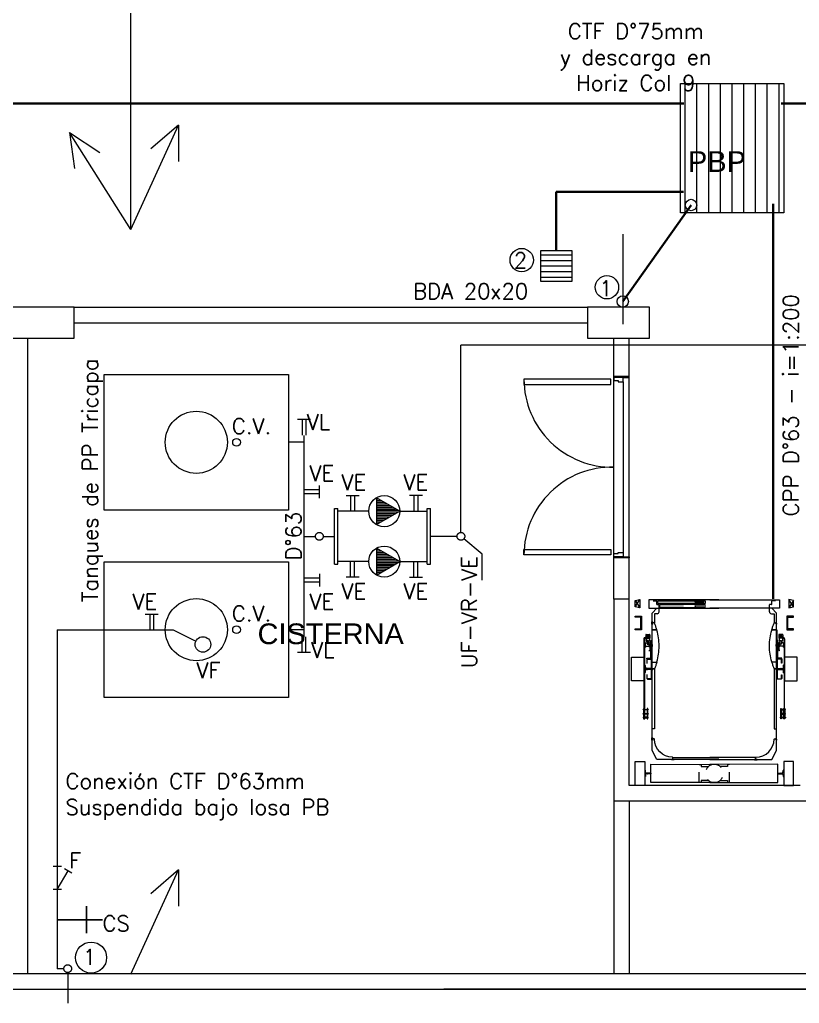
# Model space of a CAD drawing. Header units: millimetres. Extents: x 539 to 842, y -453 to -96.
# Drawn here: x 806.22 to 813.75, y -453.09 to -443.59 of the extents above; entities that cross this region are included whole.
import ezdxf
from ezdxf.enums import TextEntityAlignment as Align

# ---------------------------------------------------------------- set-up
doc = ezdxf.new("R2010")
doc.units = ezdxf.units.MM
doc.header["$LTSCALE"] = 0.1
for name, pattern in [('ACAD_ISO02W100', [15, 12, -3]), ('CENTER', [2.25, 1, -0.1, 0.05, -0.1, 1]), ('CONTINUA', [0]), ('DASHED', [0.7, 0.5, -0.2]), ('HIDDEN', [0.375, 0.25, -0.125]), ('HIDDEN2', [0.1875, 0.125, -0.0625])]:
    doc.linetypes.add(name, pattern=pattern)
doc.layers.get('0').update_dxf_attribs({"lineweight": 5})
for name, color, linetype, lineweight in [('00-Agua Fria', 5, 'ACAD_ISO02W100', 20), ('00-Texto AF', 7, 'Continuous', 18), ('A-AREA-IDEN', 2, 'Continuous', 5), ('A-COLS', 7, 'Continuous', 5), ('A-DETL-GENF', 7, 'Continuous', 5), ('A-DOOR', 7, 'Continuous', 5), ('A-WALL', 7, 'Continuous', 5), ('Agua Fria Directa - Texto', 7, 'Continuous', 18), ('C-TOPO', 7, 'Continuous', 5), ('Texto Diámetros', 7, 'Continuous', 25), ('Ventilaciones - Agua', 70, 'Continuous', 30)]:
    doc.layers.add(name, color=color, linetype=linetype, lineweight=lineweight)
doc.layers.add('00-Pluvial', color=40, linetype='Continuous')
doc.layers.add('Textos', color=7, linetype='Continuous')
doc.styles.add('Arial', font='arial.ttf', dxfattribs={"height": 0.245883})
doc.styles.add('Arial_2', font='arial.ttf', dxfattribs={"height": 0.2})
doc.styles.add('Romans', font='romans.shx')

# ---------------------------------------------------------------- blocks, each defined once
blk = doc.blocks.new('g')
blk.add_lwpolyline([(0.6, 0.2), (0.1, 0.2, -0.198945), (0, 0.3, -0.198878), (-0.1, 0.4), (-0.1, 1.2, 0.414208), (-0.3, 1.5, 0.414219), (-0.5, 1.2, -0.000005), (-0.5, -1.3, 0.000002), (-0.5, -1.3, 0.999999), (-0.1, -1.3), (-0.1, -0.4, -0.198907), (0, -0.3, -0.198919), (0.1, -0.2), (0.6, -0.2)], format="xyb")
blk = doc.blocks.new('N_P_COL_200')
for points in [[(0, 23.7), (0, 22.8, 0.414214), (0.3, 22.5)], [(0, 21.3), (0, 22.2, -0.414214), (0.3, 22.5), (2.2, 22.5, -0.417709), (2.5, 22.2, 0.405583), (22.2, 2.5, -0.40989), (22.5, 2.2), (22.5, 0.3, -0.414213), (22.2, 0), (21.3, 0)], [(22.5, 0.3), (22.5, 0.3, 0.414213), (22.8, 0), (23.7, 0)]]:
    blk.add_lwpolyline(points, format="xyb")
blk.add_blockref('g', (0.3, 22.5))
at = {"rotation": 90}
blk.add_blockref('g', (22.5, 0.3), dxfattribs=at)
blk = doc.blocks.new('N_P_CANTO_RETO')
for points in [[(-2.8, 2.5, 0.382405), (-2.5, 2.8), (-2.5, 12.2, -0.382405), (-2.2, 12.5), (-0.3, 12.5, -0.414213), (0, 12.2), (0, 11.3)], [(-0.3, 12.5, 0.414213), (0, 12.8), (0, 13.7)]]:
    blk.add_lwpolyline(points, format="xyb")
at = {"xscale": -1}
blk.add_blockref('g', (-0.3, 12.5), dxfattribs=at)
blk = doc.blocks.new('subsuelot3y4')
at = {"color": 8, "lineweight": 5}
for p, q in [((806.7447, -446.3641), (811.7055, -446.3641)), ((806.7447, -446.5141), (811.7055, -446.5141)), ((806.2947, -446.6641), (806.2947, -452.803)), ((811.9587, -449.1834), (811.9587, -446.6641)), ((812.1087, -449.1834), (812.1087, -446.6641)), ((811.9587, -451.1334), (811.9587, -452.803)), ((812.1087, -451.1334), (812.1087, -452.803))]:
    blk.add_line(p, q, dxfattribs=at)
at = {"color": 8, "linetype": 'HIDDEN'}
for p, q in [((812.1655, -449.2589), (812.2099, -449.1878)), ((812.1655, -449.1967), (812.2099, -449.2678)), ((813.6944, -449.2589), (813.6499, -449.1878)), ((813.6944, -449.1967), (813.6499, -449.2678))]:
    blk.add_line(p, q, dxfattribs=at)
at = {"color": 8, "linetype": 'Continuous'}
for p, q in [((812.9744, -449.1923), (812.2988, -449.1923)), ((812.2988, -449.1923), (812.2988, -449.2723)), ((812.3833, -449.2012), (812.841, -449.2012)), ((812.3833, -449.2278), (812.3833, -449.2012)), ((812.841, -449.2278), (812.3833, -449.2278)), ((812.4038, -449.2634), (812.4038, -449.2367)), ((812.4038, -449.2367), (812.6327, -449.2367)), ((812.841, -449.2367), (812.6327, -449.2367)), ((812.7428, -449.2146), (812.7516, -449.2085)), ((812.8299, -449.2146), (812.7428, -449.2146)), ((812.7428, -449.2146), (812.7523, -449.2211)), ((812.7428, -449.2511), (812.7516, -449.245)), ((812.8299, -449.2511), (812.7428, -449.2511)), ((812.7428, -449.2511), (812.7523, -449.2577)), ((812.841, -449.2012), (812.841, -449.2278)), ((812.841, -449.2634), (812.841, -449.2367)), ((812.8855, -449.1923), (813.561, -449.1923)), ((813.561, -449.1923), (813.561, -449.2723)), ((812.2988, -449.2723), (812.9744, -449.2723)), ((812.3299, -449.3202), (812.3744, -449.2723)), ((812.3299, -450.6456), (812.3299, -449.3202)), ((812.3788, -449.3256), (812.3548, -449.3256)), ((812.3744, -449.2723), (812.9744, -449.2723)), ((812.6327, -449.2634), (812.4038, -449.2634)), ((812.6327, -449.2634), (812.841, -449.2634)), ((813.4855, -449.2723), (812.8855, -449.2723)), ((813.561, -449.2723), (812.8855, -449.2723)), ((813.481, -449.3256), (813.505, -449.3256)), ((813.5299, -449.3193), (813.4855, -449.2723)), ((813.5299, -450.6456), (813.5299, -449.3193)), ((812.2679, -449.528), (812.2679, -449.5536)), ((812.2679, -449.5407), (812.2689, -449.5407)), ((812.2689, -449.528), (812.2689, -449.5536)), ((812.2703, -449.5256), (812.3049, -449.5256)), ((812.2703, -449.5266), (812.3049, -449.5266)), ((812.2773, -449.5369), (812.2812, -449.5369)), ((812.2773, -449.5369), (812.2773, -449.5446)), ((812.2812, -449.5348), (812.2812, -449.5369)), ((812.2812, -449.5348), (812.294, -449.5348)), ((812.294, -449.5348), (812.294, -449.5369)), ((812.294, -449.5369), (812.298, -449.5369)), ((812.298, -449.5369), (812.298, -449.5446)), ((812.3063, -449.528), (812.3063, -449.5536)), ((812.3063, -449.5407), (812.3073, -449.5407)), ((812.3073, -449.528), (812.3073, -449.5536)), ((813.5525, -449.528), (813.5525, -449.5536)), ((813.5536, -449.5407), (813.5525, -449.5407)), ((813.5536, -449.528), (813.5536, -449.5536)), ((813.5896, -449.5256), (813.5549, -449.5256)), ((813.5896, -449.5266), (813.5549, -449.5266)), ((813.5619, -449.5369), (813.5619, -449.5446)), ((813.5658, -449.5369), (813.5619, -449.5369)), ((813.5658, -449.5348), (813.5658, -449.5369)), ((813.5786, -449.5348), (813.5658, -449.5348)), ((813.5786, -449.5348), (813.5786, -449.5369)), ((813.5826, -449.5369), (813.5786, -449.5369)), ((813.5826, -449.5369), (813.5826, -449.5446)), ((813.5909, -449.528), (813.5909, -449.5536)), ((813.592, -449.5407), (813.5909, -449.5407)), ((813.592, -449.528), (813.592, -449.5536)), ((812.2503, -449.5672), (812.2503, -449.9385)), ((812.256, -449.5672), (812.256, -449.9385)), ((812.2616, -449.556), (812.3074, -449.556)), ((812.2616, -449.5616), (812.3074, -449.5616)), ((812.263, -449.6087), (812.263, -449.6478)), ((812.2657, -449.606), (812.2821, -449.606)), ((812.2657, -449.6372), (812.3048, -449.6372)), ((812.2657, -449.6385), (812.3048, -449.6385)), ((812.2689, -449.5534), (812.2703, -449.5547)), ((812.2703, -449.5547), (812.3049, -449.5547)), ((812.2703, -449.5549), (812.3049, -449.5549)), ((812.2721, -449.5616), (812.2721, -449.5911)), ((812.2721, -449.5911), (812.2821, -449.5911)), ((812.2773, -449.5446), (812.2812, -449.5446)), ((812.2812, -449.5446), (812.2812, -449.5468)), ((812.2812, -449.5468), (812.294, -449.5468)), ((812.2821, -449.5844), (812.2821, -449.6182)), ((812.2932, -449.5844), (812.2821, -449.5844)), ((812.2821, -449.6182), (812.2932, -449.6182)), ((812.2932, -449.6182), (812.2932, -449.5844)), ((812.2932, -449.5911), (812.3032, -449.5911)), ((812.2932, -449.606), (812.3048, -449.606)), ((812.294, -449.5446), (812.294, -449.5468)), ((812.294, -449.5446), (812.298, -449.5446)), ((812.2968, -449.6385), (812.2968, -449.6407)), ((812.3032, -449.5616), (812.3032, -449.5911)), ((812.3039, -449.6385), (812.3039, -449.6416)), ((812.3063, -449.5534), (812.3049, -449.5547)), ((812.3074, -449.556), (812.3074, -449.5616)), ((812.3074, -449.6084), (812.3074, -449.6789)), ((812.3074, -449.6084), (812.3161, -449.6084)), ((812.3161, -449.7499), (812.3161, -449.5852)), ((812.3161, -449.5852), (812.3217, -449.5852)), ((812.3217, -449.5852), (812.3217, -449.7505)), ((812.3217, -449.6216), (812.324, -449.6216)), ((812.324, -449.6403), (812.324, -449.6216)), ((812.3244, -449.6212), (812.3324, -449.6212)), ((812.3245, -449.6363), (812.3323, -449.6363)), ((812.3248, -449.6256), (812.3321, -449.6256)), ((812.3329, -449.6384), (812.3329, -449.6231)), ((813.527, -449.6384), (813.527, -449.6231)), ((813.5354, -449.6212), (813.5274, -449.6212)), ((813.5354, -449.6363), (813.5275, -449.6363)), ((813.5351, -449.6256), (813.5278, -449.6256)), ((813.5381, -449.6216), (813.5359, -449.6216)), ((813.5359, -449.6403), (813.5359, -449.6216)), ((813.5437, -449.5852), (813.5381, -449.5852)), ((813.5381, -449.5852), (813.5381, -449.7505)), ((813.5437, -449.7499), (813.5437, -449.5852)), ((813.5524, -449.6084), (813.5437, -449.6084)), ((813.5982, -449.556), (813.5524, -449.556)), ((813.5524, -449.556), (813.5524, -449.5616)), ((813.5982, -449.5616), (813.5524, -449.5616)), ((813.5524, -449.6084), (813.5524, -449.6789)), ((813.5536, -449.5534), (813.5549, -449.5547)), ((813.5896, -449.5547), (813.5549, -449.5547)), ((813.5896, -449.5549), (813.5549, -449.5549)), ((813.5667, -449.606), (813.5551, -449.606)), ((813.5942, -449.6372), (813.5551, -449.6372)), ((813.5942, -449.6385), (813.5551, -449.6385)), ((813.556, -449.6385), (813.556, -449.6416)), ((813.5567, -449.5616), (813.5567, -449.5911)), ((813.5667, -449.5911), (813.5567, -449.5911)), ((813.5658, -449.5446), (813.5619, -449.5446)), ((813.5631, -449.6385), (813.5631, -449.6407)), ((813.5658, -449.5446), (813.5658, -449.5468)), ((813.5786, -449.5468), (813.5658, -449.5468)), ((813.5667, -449.6182), (813.5667, -449.5844)), ((813.5667, -449.5844), (813.5778, -449.5844)), ((813.5778, -449.6182), (813.5667, -449.6182)), ((813.5778, -449.5844), (813.5778, -449.6182)), ((813.5878, -449.5911), (813.5778, -449.5911)), ((813.5942, -449.606), (813.5778, -449.606)), ((813.5786, -449.5446), (813.5786, -449.5468)), ((813.5826, -449.5446), (813.5786, -449.5446)), ((813.5878, -449.5616), (813.5878, -449.5911)), ((813.5909, -449.5534), (813.5896, -449.5547)), ((813.5969, -449.6087), (813.5969, -449.6478)), ((813.6039, -449.5672), (813.6039, -449.9385)), ((813.6095, -449.5672), (813.6095, -449.9385)), ((812.263, -449.6478), (812.2643, -449.6478)), ((812.2643, -449.6398), (812.2643, -449.6478)), ((812.2968, -449.6407), (812.3039, -449.6407)), ((812.2981, -449.6803), (812.3048, -449.6803)), ((812.2981, -449.6803), (812.2981, -449.6816)), ((812.2981, -449.6816), (812.3048, -449.6816)), ((812.3039, -449.6416), (812.3061, -449.6416)), ((812.3061, -449.6398), (812.3061, -449.6789)), ((812.3074, -449.6535), (812.3161, -449.6535)), ((812.3217, -449.6403), (812.324, -449.6403)), ((812.3246, -449.6407), (812.3322, -449.6407)), ((813.5352, -449.6407), (813.5277, -449.6407)), ((813.5381, -449.6403), (813.5359, -449.6403)), ((813.5524, -449.6535), (813.5437, -449.6535)), ((813.5537, -449.6398), (813.5537, -449.6789)), ((813.556, -449.6416), (813.5537, -449.6416)), ((813.5617, -449.6803), (813.5551, -449.6803)), ((813.5617, -449.6816), (813.5551, -449.6816)), ((813.5631, -449.6407), (813.556, -449.6407)), ((813.5617, -449.6803), (813.5617, -449.6816)), ((813.5955, -449.6398), (813.5955, -449.6478)), ((813.5969, -449.6478), (813.5955, -449.6478)), ((812.1299, -449.9745), (812.1299, -449.7434)), ((812.1299, -449.7434), (812.2503, -449.7434)), ((812.2503, -449.7434), (812.2503, -449.9745)), ((812.2773, -449.7555), (812.3105, -449.7555)), ((812.2773, -449.7612), (812.2773, -449.7555)), ((812.3111, -449.7612), (812.2773, -449.7612)), ((813.5488, -449.7612), (813.5825, -449.7612)), ((813.5825, -449.7555), (813.5494, -449.7555)), ((813.5825, -449.7612), (813.5825, -449.7555)), ((813.7299, -449.7434), (813.6095, -449.7434)), ((813.6095, -449.7434), (813.6095, -449.9745)), ((813.7299, -449.9745), (813.7299, -449.7434)), ((812.3299, -449.8589), (812.3521, -449.8589)), ((812.3521, -449.8589), (812.3521, -450.4367)), ((813.5299, -449.8589), (813.5077, -449.8589)), ((813.5077, -449.8589), (813.5077, -450.4367)), ((812.2503, -449.9745), (812.1299, -449.9745)), ((812.2503, -449.9385), (812.256, -449.9385)), ((813.6095, -449.9385), (813.6039, -449.9385)), ((813.6095, -449.9745), (813.7299, -449.9745)), ((812.3521, -450.4367), (812.3299, -450.4367)), ((813.5077, -450.4367), (813.5299, -450.4367)), ((812.3744, -450.7345), (812.3299, -450.6456)), ((813.4855, -450.7345), (813.5299, -450.6456)), ((812.1655, -450.9834), (812.1655, -450.7523)), ((812.1655, -450.7523), (812.2588, -450.7523)), ((812.2588, -450.7523), (812.2588, -450.9834)), ((812.9744, -450.7345), (812.3744, -450.7345)), ((812.5299, -450.7345), (812.5299, -450.7123)), ((812.5299, -450.7123), (812.9744, -450.7123)), ((813.3299, -450.7123), (812.8855, -450.7123)), ((812.8855, -450.7345), (813.4855, -450.7345)), ((813.3299, -450.7345), (813.3299, -450.7123)), ((813.6944, -450.7523), (813.601, -450.7523)), ((813.601, -450.7523), (813.601, -450.9834)), ((813.6944, -450.9834), (813.6944, -450.7523)), ((812.3166, -450.9558), (812.3166, -450.7798)), ((812.3166, -450.7798), (812.9744, -450.7804)), ((813.5433, -450.7798), (812.8855, -450.7804)), ((813.5433, -450.9558), (813.5433, -450.7798)), ((812.9744, -450.9558), (812.3166, -450.9558)), ((812.8855, -450.9558), (813.5433, -450.9558)), ((812.2588, -450.9834), (812.1655, -450.9834)), ((813.601, -450.9834), (813.6944, -450.9834))]:
    blk.add_line(p, q, dxfattribs=at)
at = {"color": 8}
for p, q in [((812.3388, -449.2012), (812.3717, -449.2012)), ((812.3744, -449.2354), (812.3744, -449.2038)), ((812.3757, -449.2367), (812.3939, -449.2367)), ((812.3966, -449.3078), (812.3966, -449.2394)), ((813.4633, -449.3078), (813.4633, -449.2394)), ((813.4841, -449.2367), (813.4659, -449.2367)), ((813.4855, -449.2354), (813.4855, -449.2038)), ((813.521, -449.2012), (813.4881, -449.2012)), ((812.1655, -449.3478), (812.2277, -449.3478)), ((812.1655, -449.3567), (812.1655, -449.3478)), ((812.2277, -449.3478), (812.2277, -449.4812)), ((813.6944, -449.3478), (813.6321, -449.3478)), ((813.6321, -449.3478), (813.6321, -449.4812)), ((813.6944, -449.3567), (813.6944, -449.3478)), ((812.2188, -449.3567), (812.1655, -449.3567)), ((812.2188, -449.4723), (812.2188, -449.3567)), ((813.641, -449.4723), (813.641, -449.3567)), ((813.641, -449.3567), (813.6944, -449.3567)), ((812.1655, -449.4812), (812.1655, -449.4723)), ((812.1655, -449.4723), (812.2188, -449.4723)), ((812.2277, -449.4812), (812.1655, -449.4812)), ((813.6321, -449.4812), (813.6944, -449.4812)), ((813.6944, -449.4723), (813.641, -449.4723)), ((813.6944, -449.4812), (813.6944, -449.4723)), ((812.256, -449.8956), (812.256, -449.8223)), ((812.256, -449.8223), (812.2604, -449.8223)), ((812.2632, -449.8248), (812.266, -449.8532)), ((813.5966, -449.8248), (813.5939, -449.8532)), ((813.6039, -449.8223), (813.5994, -449.8223)), ((813.6039, -449.8956), (813.6039, -449.8223)), ((812.256, -449.8956), (812.2604, -449.8956)), ((812.266, -449.8647), (812.2632, -449.893)), ((812.2828, -449.8556), (812.2686, -449.8556)), ((812.2828, -449.8623), (812.2686, -449.8623)), ((812.2828, -449.8556), (812.2857, -449.8549)), ((812.2828, -449.8556), (812.2857, -449.8549)), ((812.2828, -449.8623), (812.2857, -449.8629)), ((812.2828, -449.8623), (812.2857, -449.8629)), ((812.3157, -449.8549), (812.2857, -449.8549)), ((812.3157, -449.8629), (812.2857, -449.8629)), ((812.3166, -449.8558), (812.3157, -449.8549)), ((812.3166, -449.862), (812.3157, -449.8629)), ((812.3166, -449.8558), (812.3166, -449.862)), ((813.5433, -449.8558), (813.5441, -449.8549)), ((813.5433, -449.8558), (813.5433, -449.862)), ((813.5433, -449.862), (813.5441, -449.8629)), ((813.5441, -449.8549), (813.5742, -449.8549)), ((813.5441, -449.8629), (813.5742, -449.8629)), ((813.577, -449.8556), (813.5742, -449.8549)), ((813.577, -449.8556), (813.5742, -449.8549)), ((813.577, -449.8623), (813.5742, -449.8629)), ((813.577, -449.8623), (813.5742, -449.8629)), ((813.577, -449.8556), (813.5912, -449.8556)), ((813.577, -449.8623), (813.5912, -449.8623)), ((813.5939, -449.8647), (813.5966, -449.893)), ((813.6039, -449.8956), (813.5994, -449.8956)), ((812.2588, -450.8367), (812.2588, -450.8989)), ((812.2614, -450.8367), (812.2588, -450.8367)), ((812.2668, -450.8619), (812.2642, -450.8393)), ((812.2668, -450.8737), (812.2642, -450.8964)), ((812.2828, -450.8645), (812.2696, -450.8645)), ((812.2828, -450.8712), (812.2696, -450.8712)), ((812.2828, -450.8645), (812.2857, -450.8638)), ((812.2828, -450.8712), (812.2857, -450.8718)), ((812.3157, -450.8638), (812.2857, -450.8638)), ((812.3157, -450.8718), (812.2857, -450.8718)), ((812.3166, -450.8647), (812.3157, -450.8638)), ((812.3166, -450.8709), (812.3157, -450.8718)), ((812.3166, -450.8647), (812.3166, -450.8709)), ((813.5433, -450.8647), (813.5441, -450.8638)), ((813.5433, -450.8647), (813.5433, -450.8709)), ((813.5433, -450.8709), (813.5441, -450.8718)), ((813.5441, -450.8638), (813.5742, -450.8638)), ((813.5441, -450.8718), (813.5742, -450.8718)), ((813.577, -450.8645), (813.5742, -450.8638)), ((813.577, -450.8712), (813.5742, -450.8718)), ((813.577, -450.8645), (813.5902, -450.8645)), ((813.577, -450.8712), (813.5902, -450.8712)), ((813.593, -450.8619), (813.5956, -450.8393)), ((813.593, -450.8737), (813.5956, -450.8964)), ((813.5984, -450.8367), (813.601, -450.8367)), ((813.601, -450.8367), (813.601, -450.8989)), ((812.2614, -450.8989), (812.2588, -450.8989)), ((813.5984, -450.8989), (813.601, -450.8989))]:
    blk.add_line(p, q, dxfattribs=at)
at = {"color": 8, "linetype": 'CENTER'}
for p, q in [((812.2703, -449.5408), (812.3049, -449.5408)), ((813.5896, -449.5408), (813.5549, -449.5408)), ((812.2948, -449.6309), (812.3363, -449.6309)), ((813.565, -449.6309), (813.5235, -449.6309))]:
    blk.add_line(p, q, dxfattribs=at)
at = {"color": 8, "linetype": 'DASHED'}
for p, q in [((812.2968, -449.6212), (812.3039, -449.6212)), ((812.2968, -449.6212), (812.2968, -449.6372)), ((812.2968, -449.6256), (812.3039, -449.6256)), ((812.2968, -449.6363), (812.3039, -449.6363)), ((812.3039, -449.6203), (812.3039, -449.6372)), ((812.3039, -449.6203), (812.3074, -449.6203)), ((813.556, -449.6203), (813.5524, -449.6203)), ((813.556, -449.6203), (813.556, -449.6372)), ((813.5631, -449.6212), (813.556, -449.6212)), ((813.5631, -449.6256), (813.556, -449.6256)), ((813.5631, -449.6363), (813.556, -449.6363)), ((813.5631, -449.6212), (813.5631, -449.6372)), ((812.3061, -449.6398), (812.3061, -449.6398)), ((813.5537, -449.6398), (813.5537, -449.6398))]:
    blk.add_line(p, q, dxfattribs=at)
at = {"color": 8, "linetype": 'HIDDEN2', "ltscale": 0.5}
for p, q in [((812.7843, -450.9552), (812.7843, -450.7804)), ((812.7843, -450.7804), (812.8037, -450.7804)), ((812.8037, -450.7804), (812.8037, -450.7999)), ((812.8037, -450.7999), (812.8765, -450.7999)), ((813.0561, -450.7999), (812.9833, -450.7999)), ((813.0755, -450.7804), (813.0561, -450.7804)), ((813.0561, -450.7804), (813.0561, -450.7999)), ((813.0755, -450.9552), (813.0755, -450.7804)), ((812.8037, -450.9552), (812.7843, -450.9552)), ((812.8765, -450.9358), (812.8037, -450.9358)), ((812.8037, -450.9358), (812.8037, -450.9552)), ((812.9833, -450.9358), (813.0561, -450.9358)), ((813.0561, -450.9358), (813.0561, -450.9552)), ((813.0561, -450.9552), (813.0755, -450.9552))]:
    blk.add_line(p, q, dxfattribs=at)
at = {"color": 8}
for points in [[(812.2099, -449.1878), (812.2099, -449.2678), (812.1655, -449.2589), (812.1655, -449.1967)], [(813.6499, -449.1878), (813.6499, -449.2678), (813.6944, -449.2589), (813.6944, -449.1967)], [(812.2871, -450.2412), (812.2826, -450.2412), (812.2826, -450.3389), (812.2871, -450.3389)], [(813.5728, -450.2412), (813.5772, -450.2412), (813.5772, -450.3389), (813.5728, -450.3389)]]:
    blk.add_lwpolyline(points, close=True, dxfattribs=at)
for points in [[(812.3255, -449.4812), (812.3714, -449.4812, 0.498137), (812.3739, -449.4778, 0.014075), (812.3641, -449.4466, 0.014078), (812.3526, -449.4161, 0.303961), (812.3501, -449.4145), (812.3326, -449.4145, 0.414205), (812.3299, -449.4172), (812.3299, -449.4252)], [(813.5344, -449.4812), (813.4885, -449.4812, -0.498137), (813.4859, -449.4778, -0.014075), (813.4957, -449.4466, -0.014078), (813.5073, -449.4161, -0.303961), (813.5097, -449.4145), (813.5273, -449.4145, -0.414205), (813.5299, -449.4172), (813.5299, -449.4252)], [(812.3477, -449.4812), (812.3281, -449.4812, 0.415832), (812.3255, -449.4838), (812.3255, -449.7896, 0.414217), (812.3281, -449.7923), (812.3477, -449.7923)], [(812.3495, -449.7923), (812.3729, -449.7923, 0.337311), (812.3755, -449.7903, 0.067471), (812.3963, -449.6367, 0.067485), (812.3755, -449.4831, 0.337302), (812.3729, -449.4812), (812.3495, -449.4812)], [(813.5104, -449.7923), (813.4869, -449.7923, -0.337311), (813.4843, -449.7903, -0.067471), (813.4635, -449.6367, -0.067485), (813.4843, -449.4831, -0.337302), (813.4869, -449.4812), (813.5104, -449.4812)], [(813.5121, -449.4812), (813.5317, -449.4812, -0.415832), (813.5344, -449.4838), (813.5344, -449.7896, -0.414217), (813.5317, -449.7923), (813.5121, -449.7923)], [(812.281, -449.9167), (812.2784, -449.9167), (812.2784, -449.9514, 0.414213), (812.2837, -449.9567), (812.3193, -449.9567, 0.414214), (812.3246, -449.9514), (812.3246, -449.7665, 0.414214), (812.3193, -449.7612), (812.2837, -449.7612, 0.414214), (812.2784, -449.7665), (812.2784, -449.8012), (812.281, -449.8012), (812.281, -449.7665, -0.41421), (812.2837, -449.7638), (812.3193, -449.7638, -0.414217), (812.3219, -449.7665), (812.3219, -449.9514, -0.414213), (812.3193, -449.954), (812.2837, -449.954, -0.414218), (812.281, -449.9514), (812.281, -449.9167)], [(812.3255, -449.7923), (812.3714, -449.7923, -0.498137), (812.3739, -449.7957, -0.014075), (812.3641, -449.8268, -0.014078), (812.3526, -449.8573, -0.303961), (812.3501, -449.8589), (812.3326, -449.8589, -0.414205), (812.3299, -449.8563), (812.3299, -449.8483)], [(813.5344, -449.7923), (813.4885, -449.7923, 0.498137), (813.4859, -449.7957, 0.014075), (813.4957, -449.8268, 0.014078), (813.5073, -449.8573, 0.303961), (813.5097, -449.8589), (813.5273, -449.8589, 0.414205), (813.5299, -449.8563), (813.5299, -449.8483)], [(813.5788, -449.9167), (813.5815, -449.9167), (813.5815, -449.9514, -0.414213), (813.5761, -449.9567), (813.5406, -449.9567, -0.414214), (813.5353, -449.9514), (813.5353, -449.7665, -0.414214), (813.5406, -449.7612), (813.5761, -449.7612, -0.414214), (813.5815, -449.7665), (813.5815, -449.8012), (813.5788, -449.8012), (813.5788, -449.7665, 0.41421), (813.5761, -449.7638), (813.5406, -449.7638, 0.414217), (813.5379, -449.7665), (813.5379, -449.9514, 0.414213), (813.5406, -449.954), (813.5761, -449.954, 0.414218), (813.5788, -449.9514), (813.5788, -449.9167)], [(812.3326, -449.8589, 0.414205), (812.3299, -449.8616), (812.3299, -449.8696)], [(813.5273, -449.8589, -0.414205), (813.5299, -449.8616), (813.5299, -449.8696)]]:
    blk.add_lwpolyline(points, format="xyb", dxfattribs=at)
for points in [[(812.2515, -450.2412), (812.2471, -450.2412), (812.2471, -450.3389), (812.2515, -450.3389), (812.2515, -449.7523), (812.256, -449.7523), (812.256, -450.3389), (812.2604, -450.3389), (812.2604, -450.2412), (812.256, -450.2412)], [(813.6083, -450.2412), (813.6128, -450.2412), (813.6128, -450.3389), (813.6083, -450.3389), (813.6083, -449.7523), (813.6039, -449.7523), (813.6039, -450.3389), (813.5994, -450.3389), (813.5994, -450.2412), (813.6039, -450.2412)], [(812.2471, -450.2545), (812.2426, -450.2545), (812.2426, -450.25), (812.2471, -450.25)], [(812.2471, -450.2945), (812.2426, -450.2945), (812.2426, -450.29), (812.2471, -450.29)], [(812.2515, -450.25), (812.256, -450.25)], [(812.256, -450.2545), (812.2515, -450.2545)], [(812.2515, -450.29), (812.256, -450.29)], [(812.256, -450.2945), (812.2515, -450.2945)], [(812.2604, -450.25), (812.2826, -450.25)], [(812.2826, -450.2545), (812.2604, -450.2545)], [(812.2604, -450.29), (812.2826, -450.29)], [(812.2826, -450.2945), (812.2604, -450.2945)], [(812.2871, -450.25), (812.2915, -450.25), (812.2915, -450.2545)], [(812.2915, -450.2545), (812.2871, -450.2545)], [(812.2871, -450.29), (812.2915, -450.29), (812.2915, -450.2945)], [(812.2915, -450.2945), (812.2871, -450.2945)], [(813.5728, -450.25), (813.5683, -450.25), (813.5683, -450.2545)], [(813.5683, -450.2545), (813.5728, -450.2545)], [(813.5728, -450.29), (813.5683, -450.29), (813.5683, -450.2945)], [(813.5683, -450.2945), (813.5728, -450.2945)], [(813.5994, -450.25), (813.5772, -450.25)], [(813.5772, -450.2545), (813.5994, -450.2545)], [(813.5994, -450.29), (813.5772, -450.29)], [(813.5772, -450.2945), (813.5994, -450.2945)], [(813.6083, -450.25), (813.6039, -450.25)], [(813.6039, -450.2545), (813.6083, -450.2545)], [(813.6083, -450.29), (813.6039, -450.29)], [(813.6039, -450.2945), (813.6083, -450.2945)], [(813.6128, -450.2545), (813.6172, -450.2545), (813.6172, -450.25), (813.6128, -450.25)], [(813.6128, -450.2945), (813.6172, -450.2945), (813.6172, -450.29), (813.6128, -450.29)], [(812.2471, -450.3256), (812.2426, -450.3256), (812.2426, -450.33), (812.2471, -450.33)], [(812.256, -450.3256), (812.2515, -450.3256)], [(812.2515, -450.33), (812.256, -450.33)], [(812.2826, -450.3256), (812.2604, -450.3256)], [(812.2604, -450.33), (812.2826, -450.33)], [(812.2871, -450.33), (812.2915, -450.33), (812.2915, -450.3256)], [(812.2915, -450.3256), (812.2871, -450.3256)], [(813.5728, -450.33), (813.5683, -450.33), (813.5683, -450.3256)], [(813.5683, -450.3256), (813.5728, -450.3256)], [(813.5772, -450.3256), (813.5994, -450.3256)], [(813.5994, -450.33), (813.5772, -450.33)], [(813.6039, -450.3256), (813.6083, -450.3256)], [(813.6083, -450.33), (813.6039, -450.33)], [(813.6128, -450.3256), (813.6172, -450.3256), (813.6172, -450.33), (813.6128, -450.33)]]:
    blk.add_lwpolyline(points, dxfattribs=at)
for centre, radius, start, end in [((812.3717, -449.2038), 0.00267, 359.99999, 90), ((812.3757, -449.2354), 0.00133, 180, 270), ((812.3939, -449.2394), 0.00267, 359.99999, 90), ((813.4659, -449.2394), 0.00267, 90, 180.00001), ((813.4841, -449.2354), 0.00133, 270, 0), ((813.4881, -449.2038), 0.00267, 90, 180.00001), ((812.3788, -449.3078), 0.0178, 270, 0.00001), ((812.3788, -449.3078), 0.0178, 270, 0.00001), ((813.481, -449.3078), 0.0178, 179.99999, 270), ((813.481, -449.3078), 0.0178, 179.99999, 270), ((812.2604, -449.8251), 0.00282, 4.94834, 89.99451), ((813.5994, -449.8251), 0.00282, 90.00549, 175.05166), ((812.2604, -449.8928), 0.00282, 270.00549, 355.05166), ((812.2686, -449.8529), 0.00267, 185.45863, 270.00064), ((812.2686, -449.8649), 0.00267, 89.99936, 174.54137), ((813.5912, -449.8529), 0.00267, 269.99936, 354.54137), ((813.5912, -449.8649), 0.00267, 5.45863, 90.00064), ((813.5994, -449.8928), 0.00282, 184.94834, 269.99451), ((812.2614, -450.8395), 0.00282, 4.94834, 89.99451), ((812.2696, -450.8617), 0.00282, 184.9482, 269.99451), ((812.2696, -450.874), 0.00282, 90.00549, 175.0518), ((813.5902, -450.8617), 0.00282, 270.00549, 355.0518), ((813.5902, -450.874), 0.00282, 4.9482, 89.99451), ((813.5984, -450.8395), 0.00282, 90.00549, 175.05166), ((812.2614, -450.8961), 0.00282, 270.00549, 355.05166), ((813.5984, -450.8961), 0.00282, 184.94834, 269.99451)]:
    blk.add_arc(centre, radius, start, end, dxfattribs=at)
at = {"color": 8, "linetype": 'Continuous'}
for centre, radius, start, end in [((812.2703, -449.528), 0.0024, 90, 179.99999), ((812.2703, -449.528), 0.00133, 90, 179.99999), ((812.3049, -449.528), 0.0024, 359.99998, 89.99999), ((812.3049, -449.528), 0.00133, 359.99998, 89.99999), ((813.5549, -449.528), 0.0024, 90.00001, 180.00002), ((813.5549, -449.528), 0.00133, 90.00001, 180.00002), ((813.5896, -449.528), 0.0024, 0.00001, 90), ((813.5896, -449.528), 0.00133, 0.00001, 90), ((812.2616, -449.5672), 0.0113, 90, 179.99999), ((812.2616, -449.5672), 0.00564, 90, 179.99999), ((812.2657, -449.6087), 0.00267, 90, 179.99999), ((812.2657, -449.6398), 0.00267, 90, 179.99999), ((812.2657, -449.6398), 0.00133, 90, 179.99999), ((812.2703, -449.5536), 0.0024, 179.99998, 270), ((812.2703, -449.5536), 0.00133, 179.99998, 270), ((812.3048, -449.6087), 0.00267, 359.99998, 89.99999), ((812.3048, -449.6398), 0.00267, 359.99998, 89.99999), ((812.3048, -449.6398), 0.00133, 359.99998, 89.99999), ((812.3049, -449.5536), 0.00133, 270, 359.99998), ((812.3049, -449.5536), 0.0024, 270, 359.99998), ((812.3284, -449.6231), 0.00444, 154.61424, 214.83978), ((812.3458, -449.6315), 0.0219, 164.42196, 192.66319), ((812.3284, -449.6384), 0.00444, 151.86173, 211.89729), ((812.3284, -449.6231), 0.00444, 325.16023, 25.38575), ((812.311, -449.6315), 0.0219, 347.33681, 15.57806), ((812.3284, -449.6384), 0.00444, 328.1027, 28.13826), ((813.5314, -449.6231), 0.00444, 154.61425, 214.83977), ((813.5488, -449.6315), 0.0219, 164.42194, 192.66319), ((813.5314, -449.6384), 0.00444, 151.86174, 211.8973), ((813.5314, -449.6231), 0.00444, 325.16022, 25.38576), ((813.514, -449.6315), 0.0219, 347.33681, 15.57804), ((813.5314, -449.6384), 0.00444, 328.10271, 28.13827), ((813.5551, -449.6087), 0.00267, 90.00001, 180.00002), ((813.5551, -449.6398), 0.00267, 90.00001, 180.00002), ((813.5549, -449.5536), 0.0024, 180.00002, 270), ((813.5549, -449.5536), 0.00133, 180.00002, 270), ((813.5551, -449.6398), 0.00133, 90.00001, 180.00002), ((813.5896, -449.5536), 0.0024, 270, 0.00002), ((813.5896, -449.5536), 0.00133, 270, 0.00002), ((813.5942, -449.6087), 0.00267, 0.00001, 90), ((813.5942, -449.6398), 0.00267, 0.00001, 90), ((813.5942, -449.6398), 0.00133, 0.00001, 90), ((813.5982, -449.5672), 0.0113, 0.00001, 90), ((813.5982, -449.5672), 0.00564, 0.00001, 90), ((812.3048, -449.6789), 0.00133, 270, 359.99998), ((812.3048, -449.6789), 0.00267, 270, 359.99998), ((813.5551, -449.6789), 0.00267, 180.00002, 270), ((813.5551, -449.6789), 0.00133, 180.00002, 270), ((812.3105, -449.7499), 0.00564, 270.00041, 0.00041), ((812.3111, -449.7505), 0.0107, 270, 0), ((813.5488, -449.7505), 0.0107, 180, 270), ((813.5494, -449.7499), 0.00564, 179.99959, 269.99959)]:
    blk.add_arc(centre, radius, start, end, dxfattribs=at)
at = {"color": 8, "linetype": 'HIDDEN2', "ltscale": 0.5}
for start, end in [(90, 270), (270, 90)]:
    blk.add_arc((812.9299, -450.8678), 0.0874, start, end, dxfattribs=at)
at = {"layer": 'A-COLS', "color": 8, "lineweight": 5}
for p, q in [((806.7447, -446.3641), (806.1447, -446.3641)), ((806.7447, -446.5641), (806.7447, -446.3641)), ((812.3055, -446.3641), (811.7055, -446.3641)), ((811.7055, -446.3641), (811.7055, -446.5481)), ((812.3055, -446.5481), (812.3055, -446.3641)), ((806.7447, -446.6641), (806.7447, -446.5641)), ((811.7055, -446.5481), (811.7055, -446.5496)), ((811.7055, -446.5496), (811.7055, -446.5506)), ((811.7055, -446.5506), (811.7055, -446.5631)), ((811.7055, -446.5631), (811.7055, -446.5641)), ((811.7055, -446.5641), (811.7055, -446.6641)), ((812.3055, -446.5496), (812.3055, -446.5481)), ((812.3055, -446.5506), (812.3055, -446.5496)), ((812.3055, -446.5631), (812.3055, -446.5506)), ((812.3055, -446.5641), (812.3055, -446.5631)), ((812.3055, -446.6641), (812.3055, -446.5641)), ((806.1447, -446.6641), (806.7447, -446.6641)), ((811.7055, -446.6641), (812.3055, -446.6641)), ((811.9587, -449.1834), (811.9587, -450.9909)), ((812.1087, -449.1834), (811.9587, -449.1834)), ((812.1087, -450.9834), (812.1087, -449.1834)), ((811.9587, -450.9909), (811.9587, -450.9924)), ((811.9587, -450.9924), (811.9587, -450.9934)), ((811.9587, -450.9934), (811.9587, -451.0084)), ((811.9587, -451.0084), (811.9587, -451.1334)), ((813.7587, -450.9834), (812.1087, -450.9834)), ((811.9587, -451.1334), (813.9087, -451.1334))]:
    blk.add_line(p, q, dxfattribs=at)
at = {"layer": 'A-DETL-GENF', "color": 8, "lineweight": 5}
for p, q in [((811.0909, -447.0605), (811.0909, -447.1115)), ((811.9319, -447.0605), (811.0909, -447.0605)), ((811.9319, -447.1115), (811.9319, -447.0605)), ((811.9319, -447.1115), (811.9319, -447.0605)), ((811.9587, -447.0427), (811.9587, -447.0727)), ((812.0507, -447.0427), (811.9587, -447.0427)), ((811.9587, -447.0727), (812.0002, -447.0727)), ((812.0002, -447.0727), (812.0002, -447.0847)), ((812.0507, -447.0847), (812.0507, -447.0427)), ((811.0909, -447.1115), (811.9319, -447.1115)), ((812.0002, -447.0847), (812.0507, -447.0847)), ((812.0507, -447.0847), (812.0507, -448.7324)), ((811.9587, -448.7444), (811.9587, -447.9144)), ((811.0909, -448.7056), (811.9319, -448.7056)), ((811.0909, -448.7566), (811.0909, -448.7056)), ((811.9319, -448.7566), (811.0909, -448.7566)), ((811.9319, -448.7056), (811.9319, -448.7566)), ((811.9587, -448.7744), (811.9587, -448.7444)), ((811.9587, -448.7444), (812.0002, -448.7444)), ((812.0507, -448.7744), (811.9587, -448.7744)), ((812.0002, -448.7324), (812.0507, -448.7324)), ((812.0002, -448.7444), (812.0002, -448.7324)), ((812.0507, -448.7324), (812.0507, -448.7744))]:
    blk.add_line(p, q, dxfattribs=at)
for centre, start, end in [((811.9422, -447.0574), 180.20864, 271.11058), ((811.9422, -448.7597), 88.88942, 179.79136)]:
    blk.add_arc(centre, 0.8513, start, end, dxfattribs=at)
at = {"layer": 'A-DOOR', "color": 8, "lineweight": 5}
for p, q in [((811.9587, -447.0327), (811.9587, -447.0427)), ((812.1087, -447.0327), (811.9587, -447.0327)), ((812.0507, -447.0427), (812.1087, -447.0427)), ((812.1087, -447.0427), (812.1087, -447.0327)), ((811.9587, -448.7844), (811.9587, -448.7744)), ((812.0507, -448.7744), (812.1087, -448.7744)), ((812.1087, -448.7744), (812.1087, -448.7844)), ((812.1087, -448.7844), (811.9587, -448.7844))]:
    blk.add_line(p, q, dxfattribs=at)
at = {"layer": 'A-WALL', "color": 8, "lineweight": 5}
for p, q in [((828.8382, -452.803), (724.5632, -452.803)), ((724.4132, -452.953), (828.9882, -452.953))]:
    blk.add_line(p, q, dxfattribs=at)
at = {"layer": 'C-TOPO', "color": 8, "lineweight": 5}
for p in [(803.2172, -452.953), (818.7828, -452.953)]:
    blk.add_line(p, (810.3175, -452.953), dxfattribs=at)
at = {"color": 8, "linetype": 'Continuous'}
for name, p, xscale, yscale, zscale, rotation in [('N_P_CANTO_RETO', (812.3299, -449.3034), 0.008888887569072882, 0.008888887569072882, 0.008888887569072882, 180), ('N_P_CANTO_RETO', (813.5299, -449.3034), -0.008888887569072882, 0.008888887569072882, 0.008888887569072879, 180), ('N_P_COL_200', (812.3299, -450.7345), -0.00888888756906025, 0.00888888756906025, 0.008888887569060248, 270), ('N_P_COL_200', (813.5299, -450.7345), 0.00888888756906025, 0.00888888756906025, 0.00888888756906025, 90.00000000000001)]:
    blk.add_blockref(name, p, dxfattribs=dict(at, xscale=xscale, yscale=yscale, zscale=zscale, rotation=rotation))
at = {"layer": 'A-AREA-IDEN', "color": 8, "style": 'Arial_2'}
blk.add_text('CISTERNA', height=0.2, dxfattribs=at).set_placement((808.5181, -449.619))
blk = doc.blocks.new('LLP')
at = {"layer": '00-Agua Fria', "color": 0, "linetype": 'Continuous', "lineweight": 20}
for p, q in [((-1, 2.4), (1, 2.4)), ((-0.3, 2.4), (-0.3, 0)), ((0.3, 2.4), (0.3, 0))]:
    blk.add_line(p, q, dxfattribs=at)

msp = doc.modelspace()

# ---------------------------------------------------------------- hatches: boundary and pattern name
at = {"layer": '00-Agua Fria', "linetype": 'CONTINUA', "lineweight": 5}
h = msp.add_hatch(dxfattribs=at)
h.set_pattern_fill('ANSI31', color=256, scale=0.005, angle=135)
h.set_pattern_definition([(180, (383.195544, -831.42173), (-1e-18, -0.015875), [])])
h.paths.add_polyline_path([(809.8916, -448.3344), (809.6666, -448.2045), (809.6666, -448.4643)])
h = msp.add_hatch(dxfattribs=at)
h.set_pattern_fill('ANSI31', color=256, scale=0.005, angle=135)
h.set_pattern_definition([(180, (383.245544, -831.90856), (-1e-18, -0.015875), [])])
h.paths.add_polyline_path([(809.8916, -448.8212), (809.6666, -448.6913), (809.6666, -448.9511)])

# ---------------------------------------------------------------- linework, layer by layer
at = {"layer": '00-Agua Fria', "linetype": 'CONTINUA', "lineweight": 15}
for p, q in [((809.2623, -448.3088), (809.2944, -448.3088)), ((810.1567, -448.3088), (810.1888, -448.3088)), ((809.2623, -448.8467), (809.2944, -448.8467)), ((810.1567, -448.8467), (810.1888, -448.8467))]:
    msp.add_line(p, q, dxfattribs=at)
at = {"layer": '00-Agua Fria', "linetype": 'Continuous'}
for p, q in [((806.6248, -451.7665), (806.5417, -451.7665)), ((806.5833, -451.9899), (806.6876, -451.8092)), ((806.7235, -451.83), (806.6516, -451.7884)), ((806.6248, -451.9899), (806.5417, -451.9899))]:
    msp.add_line(p, q, dxfattribs=at)
at = {"layer": '00-Agua Fria', "color": 5, "lineweight": 25}
for p, q in [((806.8649, -452.1502), (806.8649, -452.412)), ((806.5833, -452.2811), (807.0204, -452.2811))]:
    msp.add_line(p, q, dxfattribs=at)
at = {"layer": '00-Agua Fria', "linetype": 'Continuous', "lineweight": 20}
for points in [[(817.908, -446.5425), (817.908, -446.73), (810.4821, -446.73)], [(810.4821, -448.5403), (810.4821, -446.73)], [(808.9666, -449.5507), (808.9666, -447.6048)], [(808.9666, -447.6691), (808.8158, -447.6691)], [(809.5916, -448.3344), (809.2944, -448.3344)], [(809.8916, -448.3344), (810.1567, -448.3344)], [(808.9666, -448.5778), (809.077, -448.5778)], [(809.152, -448.5778), (809.2623, -448.5778)], [(810.4446, -448.5778), (810.1888, -448.5778)], [(809.5916, -448.8212), (809.2944, -448.8212)], [(809.8916, -448.8212), (810.1567, -448.8212)], [(808.9666, -449.4791), (808.8158, -449.4791)]]:
    msp.add_lwpolyline(points, dxfattribs=at)
at = {"layer": '00-Agua Fria', "linetype": 'CONTINUA', "lineweight": 20}
for points in [[(807.0358, -447.0141), (808.8158, -447.0141), (808.8158, -448.3241), (807.0358, -448.3241), (807.0358, -447.0141)], [(807.0358, -448.8241), (808.8158, -448.8241), (808.8158, -450.1341), (807.0358, -450.1341), (807.0358, -448.8241)], [(806.5833, -449.4791), (807.7011, -449.4791), (807.9226, -449.5889)], [(806.5833, -449.4791), (806.5833, -452.7538)]]:
    msp.add_lwpolyline(points, dxfattribs=at)
at = {"layer": '00-Agua Fria', "linetype": 'CONTINUA', "lineweight": 15}
for points in [[(809.8916, -448.3344), (809.6666, -448.2045), (809.6666, -448.4643)], [(809.8916, -448.8212), (809.6666, -448.6913), (809.6666, -448.9511)]]:
    msp.add_lwpolyline(points, close=True, dxfattribs=at)
for points in [[(809.2623, -448.8467), (809.2623, -448.3088)], [(809.2944, -448.8467), (809.2944, -448.3088)], [(810.1567, -448.8467), (810.1567, -448.3088)], [(810.1888, -448.8467), (810.1888, -448.3088)]]:
    msp.add_lwpolyline(points, dxfattribs=at)
at = {"layer": '00-Agua Fria', "linetype": 'CONTINUA'}
for points in [[(806.6466, -452.7538), (806.5833, -452.7538)], [(806.6841, -452.7913), (806.6841, -453.0886)]]:
    msp.add_lwpolyline(points, dxfattribs=at)
at = {"layer": '00-Agua Fria', "linetype": 'CONTINUA', "lineweight": 20}
for centre, radius in [((807.9258, -447.6691), 0.3), ((807.9258, -449.4791), 0.3), ((807.9898, -449.6222), 0.075), ((806.9099, -452.6472), 0.15)]:
    msp.add_circle(centre, radius, dxfattribs=at)
at = {"layer": '00-Agua Fria', "linetype": 'Continuous', "lineweight": 20}
for centre in [(809.7416, -448.3344), (809.7416, -448.8212)]:
    msp.add_circle(centre, 0.15, dxfattribs=at)
at = {"layer": '00-Agua Fria', "lineweight": 20}
for centre in [(809.1145, -448.5778), (810.4821, -448.5778), (806.6841, -452.7538)]:
    msp.add_circle(centre, 0.0375, dxfattribs=at)
at = {"layer": '00-Pluvial', "linetype": 'ACAD_ISO02W100', "lineweight": 20, "ltscale": 3}
msp.add_line((807.2943, -445.612), (807.2943, -435.983), dxfattribs=at)
at = {"layer": '00-Pluvial', "lineweight": 20}
for p, q in [((812.649, -445.4529), (812.649, -444.2029)), ((812.7623, -445.4529), (812.7623, -444.2029)), ((812.8756, -445.4529), (812.8756, -444.2029)), ((812.9889, -445.4529), (812.9889, -444.2029)), ((813.1022, -445.4529), (813.1022, -444.2029)), ((813.2156, -445.4529), (813.2156, -444.2029)), ((813.3289, -445.4529), (813.3289, -444.2029)), ((813.4422, -445.4529), (813.4422, -444.2029)), ((813.5555, -445.4529), (813.5555, -444.2029)), ((807.2943, -445.612), (806.7006, -444.6775)), ((806.7006, -444.6775), (806.7487, -445.0251)), ((806.7006, -444.6775), (806.9948, -444.8687)), ((807.2943, -445.612), (807.753, -444.6043)), ((807.753, -444.6043), (807.488, -444.8344)), ((807.753, -444.6043), (807.7534, -444.9552)), ((811.2532, -445.8592), (811.5532, -445.8592)), ((811.2532, -445.9126), (811.5532, -445.9126)), ((811.2532, -445.9659), (811.5532, -445.9659)), ((811.2532, -446.0192), (811.5532, -446.0192)), ((811.2532, -446.0726), (811.5532, -446.0726)), ((807.2943, -452.8079), (807.753, -451.8003)), ((807.753, -451.8003), (807.488, -452.0304)), ((807.753, -451.8003), (807.7534, -452.1512))]:
    msp.add_line(p, q, dxfattribs=at)
at = {"layer": '00-Pluvial', "linetype": 'CONTINUA', "lineweight": 20}
msp.add_line((812.0452, -445.6593), (812.0452, -446.527), dxfattribs=at)
at = {"layer": '00-Pluvial', "lineweight": 20}
for points in [[(813.6022, -444.2029), (813.6022, -445.4529), (812.6022, -445.4529), (812.6022, -444.2029), (813.6022, -444.2029)], [(811.2532, -446.1159), (811.2532, -445.8159), (811.5532, -445.8159), (811.5532, -446.1159), (811.2532, -446.1159)]]:
    msp.add_lwpolyline(points, dxfattribs=at)
at = {"layer": '00-Pluvial', "lineweight": 40}
for points in [[(812.6365, -444.3955), (802.0998, -444.3955)], [(823.178, -444.3955), (813.5743, -444.3955)], [(811.4032, -445.2505), (811.4032, -445.8159)], [(812.6309, -445.2505), (811.4032, -445.2505)], [(813.4977, -449.1815), (813.4977, -445.3648)]]:
    msp.add_lwpolyline(points, dxfattribs=at)
at = {"layer": '00-Pluvial', "linetype": 'ACAD_ISO02W100', "lineweight": 40, "ltscale": 3}
msp.add_lwpolyline([(812.7052, -445.3771), (812.0452, -446.3089)], dxfattribs=at)
at = {"layer": '00-Pluvial', "lineweight": 20}
for centre, radius in [((812.7052, -445.3771), 0.0551), ((811.0692, -445.9089), 0.1127), ((811.8931, -446.1716), 0.1127), ((812.0452, -446.3089), 0.0551)]:
    msp.add_circle(centre, radius, dxfattribs=at)
at = {"layer": '00-Texto AF', "color": 8}
msp.add_lwpolyline([(810.6874, -449.0003), (810.6874, -448.7491), (810.5109, -448.6018)], dxfattribs=at)
at = {"layer": 'Ventilaciones - Agua', "lineweight": 20}
for centre in [(808.3149, -447.6691), (808.3149, -449.4791)]:
    msp.add_circle(centre, 0.0375, dxfattribs=at)

# ---------------------------------------------------------------- block references
at = {"linetype": 'CONTINUA', "lineweight": 20}
msp.add_blockref('subsuelot3y4', (0, 0), dxfattribs=at)
at = {"layer": '00-Agua Fria', "yscale": 0.0625, "zscale": 0.0625}
for p, xscale in [((808.9666, -447.5987), -0.0625), ((809.4359, -448.3344), 0.0625), ((810.0473, -448.3344), -0.0625), ((807.4944, -449.4791), 0.0625)]:
    msp.add_blockref('LLP', p, dxfattribs=dict(at, xscale=xscale))
for p, xscale, rotation in [((808.9666, -448.1476), -0.0625, 270), ((809.4359, -448.8212), 0.0625, 180), ((810.0473, -448.8212), -0.0625, 180), ((808.9666, -449.0006), 0.0625, 270), ((808.9666, -449.5495), 0.0625, 180)]:
    msp.add_blockref('LLP', p, dxfattribs=dict(at, xscale=xscale, rotation=rotation))

# ---------------------------------------------------------------- texts
at = {"layer": '00-Texto AF', "style": 'Romans'}
for s, rotation, p in [('Tanques de PP Tricapa', 90, (806.8991, -448.0354)), ('C.V.', 360, (808.4598, -447.5135)), ('VL', 360, (809.1065, -447.473)), ('VE', 360, (809.1388, -447.9689)), ('VE', 360, (809.4476, -448.0557)), ('VE', 360, (810.047, -448.0557)), ('VE', 360, (809.4476, -449.1092)), ('VE', 360, (810.047, -449.1092)), ('VE', 0, (807.4289, -449.2082)), ('VE', 360, (809.1392, -449.2078)), ('C.V.', 360, (808.4598, -449.3235)), ('VL', 360, (809.1481, -449.6752)), ('VF', 360, (808.0442, -449.8712)), ('F', 0, (806.7545, -451.7092)), ('1', 360, (806.8953, -452.6409))]:
    msp.add_text(s, height=0.15, rotation=rotation, dxfattribs=at).set_placement(p, align=Align.MIDDLE_CENTER)
at = {"layer": '00-Texto AF', "insert": (810.4875, -448.7698), "char_height": 0.15, "attachment_point": 3, "rotation": 90, "style": 'Romans'}
msp.add_mtext('UF-VR-VE', dxfattribs=at)
at = {"layer": 'Agua Fria Directa - Texto', "style": 'Romans'}
msp.add_text('CS', height=0.15, rotation=360, dxfattribs=at).set_placement((807.0199, -452.2417), align=Align.TOP_LEFT)
at = {"layer": 'Texto Diámetros', "style": 'Romans'}
msp.add_text('D°63', height=0.15, rotation=90, dxfattribs=at).set_placement((808.9852, -448.576), align=Align.BOTTOM_CENTER)
at = {"layer": 'Texto Diámetros', "insert": (806.6614, -450.8673), "char_height": 0.15, "width": 3.200839, "attachment_point": 1, "rotation": 0, "style": 'Romans'}
msp.add_mtext('\\pt1.95;Conexión CTF D°63mm\\P\\ptz;Suspendida bajo losa PB', dxfattribs=at)
at = {"layer": 'Textos', "color": 0, "lineweight": 25, "style": 'Arial'}
msp.add_text('PBP', height=0.2, dxfattribs=at).set_placement((812.6761, -445.0571))
at = {"layer": 'Textos', "style": 'Romans'}
for s, p in [('2', (810.9925, -445.9866)), ('1', (811.8168, -446.2576)), ('1', (811.8168, -446.2576))]:
    msp.add_text(s, height=0.15, rotation=360, dxfattribs=at).set_placement(p)
at = {"layer": 'Textos', "color": 7, "style": 'Romans'}
for s, rotation, p in [('BDA 20x20', 360, (810.0207, -446.2854)), ('CPP D°63 - i=1:200', 90, (813.744, -448.3866))]:
    msp.add_text(s, height=0.15, rotation=rotation, dxfattribs=at).set_placement(p)
at = {"layer": 'Textos', "color": 7, "insert": (812.0967, -443.6231), "char_height": 0.15, "width": 2.196444, "attachment_point": 2, "rotation": 360, "style": 'Romans'}
msp.add_mtext('\\pi-0.45,l0.6,t0.6;CTF D°75mm\\Py descarga en \\PHoriz Col 9', dxfattribs=at)

doc.saveas('drawing.dxf')
